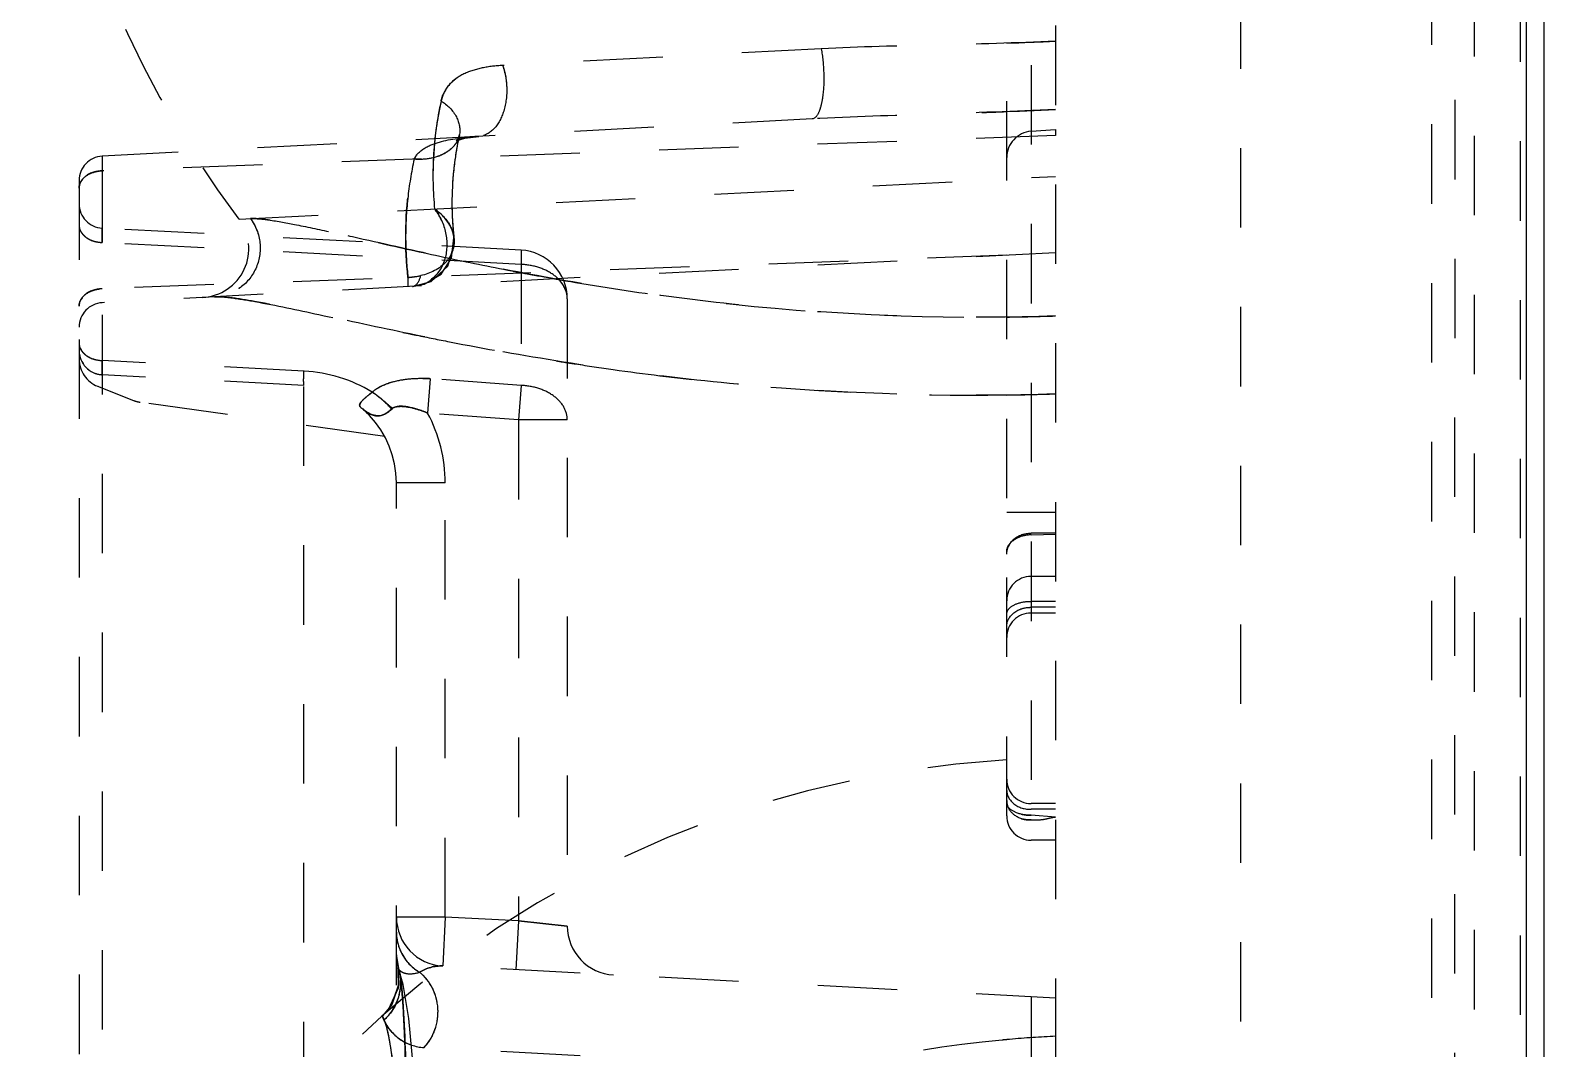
# Model space of a CAD drawing. Header units: millimetres. Extents: x -840 to 1682, y -9216 to -2117.
# Drawn here: x 212.55 to 243.7, y -6570.41 to -6549.46 of the extents above; entities that cross this region are included whole.
import ezdxf

# ---------------------------------------------------------------- set-up
doc = ezdxf.new("R2010")
doc.units = ezdxf.units.MM
doc.header["$LTSCALE"] = 16.335
doc.linetypes.add('HIDDEN', pattern=[0.2, 0.1, -0.1])
doc.layers.get('0').update_dxf_attribs({"linetype": 'CONTINUOUS'})
doc.layers.add('DEFAULT_2', color=8, linetype='HIDDEN')

msp = doc.modelspace()

# ---------------------------------------------------------------- linework, layer by layer
at = {"color": 7, "linetype": 'Continuous'}
for p, q in [((243.348, -6788.357), (243.348, -6448.357)), ((243.702, -6503.749), (243.702, -6712.961))]:
    msp.add_line(p, q, dxfattribs=at)
at = {"layer": 'DEFAULT_2', "color": 8, "linetype": 'HIDDEN'}
for p, q in [((241.875, -6501.891), (241.848, -6721.344)), ((241.39, -6502.393), (241.39, -6714.321)), ((243.225, -6713.463), (243.225, -6503.247)), ((242.273, -6512.431), (242.273, -6704.283)), ((237.461, -6512.683), (237.461, -6704.031)), ((233.652, -6516.697), (233.652, -6700.751)), ((233.149, -6520.778), (233.149, -6566.124)), ((232.647, -6565.621), (232.647, -6521.28)), ((228.828, -6549.843), (222.272, -6550.187)), ((232.647, -6551.135), (232.864, -6551.126)), ((228.643, -6551.286), (214.028, -6552.052)), ((233.149, -6551.54), (233.652, -6551.503)), ((233.651, -6551.503), (233.652, -6551.565)), ((233.652, -6551.565), (233.652, -6551.627)), ((233.652, -6551.627), (214.028, -6552.354)), ((221.316, -6551.734), (221.324, -6551.731)), ((221.333, -6551.717), (221.325, -6551.725)), ((221.333, -6551.728), (221.494, -6551.68)), ((221.38, -6551.622), (221.379, -6551.623)), ((221.494, -6551.68), (221.778, -6551.646)), ((214.028, -6552.052), (214.028, -6595.016)), ((216.844, -6553.352), (233.652, -6552.469)), ((213.552, -6552.554), (213.552, -6595.997)), ((222.649, -6553.986), (214.028, -6553.535)), ((221.22, -6554.154), (221.269, -6553.732)), ((221.269, -6553.732), (221.268, -6553.728)), ((222.649, -6554.28), (214.028, -6553.829)), ((233.652, -6554.039), (214.028, -6555.067)), ((232.647, -6554.09), (214.028, -6554.78)), ((220.802, -6554.629), (221.141, -6554.316)), ((221.06, -6554.128), (221.176, -6554.153)), ((222.649, -6554.28), (222.649, -6556.769)), ((220.322, -6554.547), (220.322, -6554.738)), ((220.414, -6554.733), (220.802, -6554.629)), ((223.602, -6554.99), (223.602, -6567.891)), ((218.179, -6556.473), (214.028, -6556.256)), ((218.179, -6556.767), (214.028, -6556.55)), ((213.934, -6556.787), (214.672, -6557.077)), ((218.179, -6574.759), (218.179, -6556.767)), ((220.779, -6556.63), (220.726, -6557.34)), ((222.649, -6556.769), (220.779, -6556.63)), ((222.649, -6556.769), (222.597, -6557.479)), ((219.843, -6557.82), (214.809, -6557.113)), ((219.523, -6556.956), (219.584, -6556.905)), ((222.597, -6557.479), (220.726, -6557.34)), ((222.597, -6557.479), (222.597, -6567.785)), ((223.602, -6557.479), (222.597, -6557.479)), ((220.084, -6605.04), (220.084, -6558.774)), ((221.089, -6558.774), (220.084, -6558.774)), ((221.089, -6567.706), (221.089, -6558.774)), ((233.652, -6559.38), (232.647, -6559.38)), ((233.652, -6559.808), (233.149, -6559.808)), ((233.149, -6559.842), (233.401, -6559.835)), ((233.401, -6559.835), (233.652, -6559.829)), ((233.652, -6560.697), (233.149, -6560.697)), ((233.652, -6561.21), (233.149, -6561.21)), ((233.652, -6561.333), (233.149, -6561.333)), ((233.652, -6561.451), (233.149, -6561.451)), ((233.652, -6565.37), (233.149, -6565.37)), ((233.652, -6565.488), (233.149, -6565.488)), ((233.652, -6565.647), (233.149, -6565.611)), ((233.652, -6566.124), (233.149, -6566.124)), ((221.089, -6567.706), (220.084, -6567.706)), ((221.089, -6567.706), (221.037, -6568.71)), ((222.597, -6567.785), (221.089, -6567.706)), ((222.597, -6567.785), (222.544, -6568.789)), ((222.597, -6567.785), (223.602, -6567.891)), ((223.602, -6567.891), (222.597, -6567.785)), ((220.139, -6568.8), (220.084, -6568.473)), ((220.084, -6568.524), (220.11, -6568.752)), ((233.652, -6569.371), (221.037, -6568.71)), ((220.128, -6568.777), (220.139, -6568.8)), ((220.143, -6568.811), (220.128, -6568.777)), ((220.139, -6568.8), (220.142, -6568.81)), ((220.22, -6569.09), (220.142, -6568.81)), ((220.338, -6569.789), (220.22, -6569.09)), ((232.647, -6647.397), (232.647, -6569.318)), ((233.149, -6569.345), (233.149, -6580.712)), ((220.435, -6570.825), (220.338, -6569.789)), ((233.652, -6570.157), (233.597, -6570.16)), ((233.652, -6571.069), (220.654, -6570.388))]:
    msp.add_line(p, q, dxfattribs=at)
for points in [[(221.336, -6551.712), (221.319, -6551.731), (221.326, -6551.731)], [(221.326, -6551.731), (221.469, -6551.685), (221.732, -6551.649), (221.777, -6551.646)], [(221.38, -6551.622), (221.36, -6551.675), (221.333, -6551.717)], [(221.38, -6551.622), (221.363, -6551.669), (221.336, -6551.712)], [(221.141, -6554.316), (221.275, -6553.865), (221.268, -6553.728)], [(220.415, -6554.733), (220.658, -6554.688), (221.005, -6554.483), (221.22, -6554.154)], [(220.11, -6568.752), (220.13, -6569.093), (219.987, -6569.507), (219.795, -6569.735)], [(220.11, -6568.752), (220.128, -6569.108), (219.972, -6569.53), (219.795, -6569.735)], [(220.11, -6568.752), (220.119, -6569.168), (219.914, -6569.611), (219.795, -6569.735)]]:
    msp.add_lwpolyline(points, dxfattribs=at)
for centre, radius, start, end in [((233.853, -6540.52), 21.306, 90.5405, 217.0276), ((229.61, -6460.946), 88.833, 271.95863, 272.60748), ((221.72, -6551.068), 0.732, 144.3763, 156.2029), ((228.015, -6552.464), 7.18, 167.5499, 176.9149), ((225.546, -6372.951), 178.326, 272.11706, 272.28204), ((227.153, -6412.64), 138.604, 272.36161, 272.68751), ((227.769, -6553.034), 6.544, 168.4069, 173.8526), ((227.849, -6553.048), 6.625, 168.417, 170.0941), ((220.904, -6551.517), 0.487, 333.7308, 347.4463), ((227.897, -6553.058), 6.674, 167.5798, 168.4219), ((214.054, -6552.554), 0.502, 93, 180), ((227.853, -6553.748), 7.581, 167.5669, 173.7687), ((227.796, -6552.447), 6.96, 176.958, 185.718), ((227.731, -6553.028), 6.505, 170.0885, 173.8625), ((227.538, -6553.008), 6.311, 173.8629, 186.5867), ((227.603, -6553.014), 6.377, 173.8677, 176.6427), ((214.054, -6553.033), 0.502, 179.9969, 266.9998), ((227.572, -6553.718), 7.298, 173.765, 180.0702), ((227.473, -6553.01), 6.246, 180.3469, 186.6338), ((216.041, -6553.956), 1.005, 273, 37.0276), ((232.965, -6553.522), 18.939, 180.4487, 180.929), ((233.428, -6553.516), 19.402, 180.4637, 180.9229), ((227.437, -6553.715), 7.163, 180.097, 181.183), ((214.054, -6553.139), 0.69, 262.473, 267.8646), ((249.532, -6420.947), 136.191, 257.3497, 257.93267), ((227.6, -6553.709), 7.325, 181.201, 186.5685), ((220.667, -6553.804), 0.606, 343.6795, 349.5465), ((222.597, -6554.99), 1.005, 0, 87), ((236.395, -6482.064), 73.678, 258.07902, 259.16837), ((220.183, -6552.578), 1.974, 274.2461, 281.7788), ((234.37, -6492.444), 63.102, 259.20308, 259.44535), ((233.92, -6494.865), 60.64, 259.44415, 259.98557), ((233.65, -6496.381), 59.1, 259.98743, 260.10536), ((233.551, -6496.948), 58.524, 260.10532, 260.24946), ((214.054, -6555.47), 0.69, 92.135, 97.3991), ((214.054, -6555.569), 0.502, 93, 180), ((232.031, -6509.231), 46.136, 270.757, 272.0127), ((240.149, -6459.126), 98.588, 258.33619, 258.50519), ((214.054, -6556.048), 0.502, 180, 267), ((214.155, -6556.226), 0.603, 180, 248.5453), ((218.028, -6559.473), 3.002, 58.7957, 86.9944), ((233.238, -6495.191), 61.864, 260.82588, 261.01732), ((233.109, -6496.01), 61.035, 261.01735, 261.19588), ((232.806, -6497.985), 59.037, 261.19267, 261.9574), ((218.074, -6558.774), 2.01, 0, 87), ((220.576, -6559.331), 2.708, 85.717, 90.8592), ((214.892, -6556.516), 0.603, 248.5453, 262), ((218.64, -6558.363), 1.74, 39.5268, 45.5448), ((231.918, -6506.963), 50.008, 270.8303, 271.9871), ((219.89, -6559.235), 2.071, 68.5651, 70.7578), ((219.828, -6559.391), 2.239, 66.3642, 68.5678), ((218.074, -6558.774), 3.015, 0, 28.406), ((233.149, -6561.199), 0.502, 90, 180), ((233.149, -6561.953), 0.502, 90, 180), ((233.853, -6585.745), 21.306, 93.2449, 266.7551), ((233.149, -6564.868), 0.502, 180, 270), ((233, -6565.302), 0.354, 180.0332, 200.2568), ((233.149, -6565.621), 0.502, 180, 270), ((221.089, -6567.706), 1.005, 180, 267), ((224.607, -6567.891), 1.005, 180, 267), ((221.088, -6568.484), 1.004, 180.0134, 196.9684), ((219.933, -6569.618), 1.001, 26.92, 39.1388), ((219.175, -6569.068), 0.996, 332.9989, 354.9152), ((220.688, -6569.435), 0.943, 198.6612, 204.07), ((220.7, -6569.434), 0.953, 219.4472, 250.6448), ((234.821, -6594.454), 24.325, 95.1285, 95.3481), ((234.826, -6594.508), 24.38, 92.888, 95.1278)]:
    msp.add_arc(centre, radius, start, end, dxfattribs=at)
msp.add_ellipse((233.149, -6552.043), major_axis=(0.362, 0.375), ratio=0.92858, start_param=0.803919, end_param=2.374715, dxfattribs=at)
for points, knots in [([(233.652, -6549.687), (232.84, -6549.724), (231.232, -6549.772), (229.623, -6549.801), (228.828, -6549.843)], [0, 0, 0, 0, 0.504952, 1, 1, 1, 1]), ([(228.828, -6549.843), (228.858, -6550.004), (228.89, -6550.327), (228.88, -6550.716), (228.831, -6550.994), (228.782, -6551.159), (228.705, -6551.283), (228.643, -6551.286)], [0, 0, 0, 0, 0.324991, 0.640398, 0.772013, 0.877207, 1, 1, 1, 1]), ([(222.272, -6550.187), (222.13, -6550.194), (221.858, -6550.224), (221.475, -6550.339), (221.151, -6550.558), (221.031, -6550.793), (221.004, -6550.916)], [0, 0, 0, 0, 0.270745, 0.522699, 0.758983, 1, 1, 1, 1]), ([(222.272, -6550.187), (222.326, -6550.342), (222.38, -6550.671), (222.316, -6551.136), (222.125, -6551.511), (221.887, -6551.641), (221.778, -6551.646)], [0, 0, 0, 0, 0.287835, 0.570139, 0.809408, 1, 1, 1, 1]), ([(222.272, -6550.187), (222.285, -6550.224), (222.332, -6550.383), (222.354, -6550.549), (222.355, -6550.674)], [0, 0, 0, 0, 0.242411, 1, 1, 1, 1]), ([(221.004, -6550.916), (220.963, -6551.1), (220.831, -6551.833), (220.815, -6552.587), (220.871, -6553.14)], [0, 0, 0, 0, 0.25274, 1, 1, 1, 1]), ([(221.004, -6550.916), (221.131, -6551), (221.345, -6551.198), (221.407, -6551.498), (221.379, -6551.622)], [0, 0, 0, 0, 0.546231, 1, 1, 1, 1]), ([(233.652, -6551.092), (232.814, -6551.131), (231.144, -6551.192), (229.474, -6551.243), (228.643, -6551.286)], [0, 0, 0, 0, 0.50209, 1, 1, 1, 1]), ([(221.379, -6551.623), (221.362, -6551.701), (221.281, -6551.858), (221.061, -6552.023), (220.772, -6552.115), (220.56, -6552.124), (220.45, -6552.116)], [0, 0, 0, 0, 0.211532, 0.445221, 0.71047, 1, 1, 1, 1]), ([(220.45, -6552.116), (220.489, -6552.015), (220.679, -6551.853), (221.139, -6551.701), (221.519, -6551.66), (221.777, -6551.646)], [0, 0, 0, 0, 0.223417, 0.469675, 1, 1, 1, 1]), ([(221.34, -6551.734), (221.321, -6551.772), (221.218, -6551.928), (221.044, -6552.026), (220.908, -6552.068)], [0, 0, 0, 0, 0.230125, 1, 1, 1, 1]), ([(220.322, -6554.547), (220.252, -6553.943), (220.263, -6553.118), (220.406, -6552.317), (220.45, -6552.116)], [0, 0, 0, 0, 0.747183, 1, 1, 1, 1]), ([(214.028, -6552.354), (213.909, -6552.358), (213.69, -6552.41), (213.552, -6552.615), (213.552, -6552.709)], [0, 0, 0, 0, 0.55884, 1, 1, 1, 1]), ([(213.615, -6552.537), (213.625, -6552.523), (213.674, -6552.47), (213.737, -6552.43), (213.788, -6552.408)], [0, 0, 0, 0, 0.235001, 1, 1, 1, 1]), ([(220.87, -6553.139), (220.981, -6553.281), (221.135, -6553.618), (221.13, -6554.152), (220.877, -6554.598), (220.565, -6554.725), (220.416, -6554.733)], [0, 0, 0, 0, 0.271351, 0.535366, 0.775697, 1, 1, 1, 1]), ([(221.268, -6553.728), (221.261, -6553.672), (221.2, -6553.436), (221.022, -6553.244), (220.87, -6553.139)], [0, 0, 0, 0, 0.233981, 1, 1, 1, 1]), ([(220.87, -6553.139), (220.976, -6553.212), (221.158, -6553.382), (221.255, -6553.617), (221.269, -6553.731)], [0, 0, 0, 0, 0.526561, 1, 1, 1, 1]), ([(217.079, -6553.338), (217.186, -6553.481), (217.324, -6553.834), (217.232, -6554.387), (216.874, -6554.817), (216.517, -6554.937), (216.341, -6554.946)], [0, 0, 0, 0, 0.25102, 0.502107, 0.751765, 1, 1, 1, 1]), ([(217.079, -6553.338), (217.203, -6553.331), (217.522, -6553.37), (218.088, -6553.473), (218.839, -6553.637), (219.399, -6553.763), (219.706, -6553.832)], [0, 0, 0, 0, 0.139267, 0.357059, 0.64682, 1, 1, 1, 1]), ([(233.652, -6555.338), (231.812, -6555.403), (229.091, -6555.334), (225.583, -6554.947), (223.197, -6554.564), (221.083, -6554.142), (219.532, -6553.792), (218.493, -6553.561), (217.896, -6553.436), (217.441, -6553.359), (217.182, -6553.333), (217.079, -6553.338)], [0, 0, 0, 0, 0.329879, 0.486264, 0.632168, 0.762878, 0.872406, 0.917042, 0.953705, 0.98156, 1, 1, 1, 1]), ([(213.552, -6553.474), (213.552, -6553.567), (213.69, -6553.772), (213.909, -6553.824), (214.028, -6553.829)], [0, 0, 0, 0, 0.44116, 1, 1, 1, 1]), ([(213.615, -6553.646), (213.625, -6553.659), (213.674, -6553.713), (213.737, -6553.753), (213.788, -6553.775)], [0, 0, 0, 0, 0.235001, 1, 1, 1, 1]), ([(213.615, -6553.646), (213.625, -6553.659), (213.674, -6553.713), (213.737, -6553.753), (213.788, -6553.775)], [0, 0, 0, 0, 0.235001, 1, 1, 1, 1]), ([(214.028, -6553.829), (214.027, -6553.787), (214.026, -6553.715), (214.025, -6553.63), (214.026, -6553.581), (214.025, -6553.556), (214.028, -6553.545), (214.026, -6553.535), (214.028, -6553.535)], [0, 0, 0, 0, 0.42451, 0.74028, 0.853056, 0.934326, 0.983392, 1, 1, 1, 1]), ([(221.269, -6553.732), (221.279, -6553.818), (221.261, -6554), (221.065, -6554.331), (220.78, -6554.469), (220.586, -6554.51)], [0, 0, 0, 0, 0.231335, 0.469737, 1, 1, 1, 1]), ([(222.649, -6553.986), (222.656, -6553.987), (222.648, -6554.027), (222.657, -6554.07), (222.651, -6554.169), (222.651, -6554.239), (222.649, -6554.28)], [0, 0, 0, 0, 0.067041, 0.261249, 0.57643, 1, 1, 1, 1]), ([(223.602, -6554.99), (223.602, -6554.899), (223.545, -6554.704), (223.325, -6554.477), (223.014, -6554.325), (222.774, -6554.285), (222.649, -6554.28)], [0, 0, 0, 0, 0.210427, 0.445358, 0.711823, 1, 1, 1, 1]), ([(220.416, -6554.733), (220.433, -6554.732), (220.528, -6554.694), (220.563, -6554.586), (220.586, -6554.51)], [0, 0, 0, 0, 0.178562, 1, 1, 1, 1]), ([(223.602, -6554.99), (223.602, -6554.953), (223.584, -6554.795), (223.493, -6554.653), (223.407, -6554.57)], [0, 0, 0, 0, 0.238749, 1, 1, 1, 1]), ([(223.64, -6554.627), (224.334, -6554.746), (227.311, -6555.203), (230.332, -6555.393), (232.641, -6555.362)], [0, 0, 0, 0, 0.233666, 1, 1, 1, 1]), ([(214.028, -6554.78), (213.909, -6554.785), (213.69, -6554.837), (213.552, -6555.042), (213.552, -6555.135)], [0, 0, 0, 0, 0.55884, 1, 1, 1, 1]), ([(214.028, -6554.78), (213.986, -6554.782), (213.835, -6554.801), (213.683, -6554.875), (213.615, -6554.963)], [0, 0, 0, 0, 0.273304, 1, 1, 1, 1]), ([(213.615, -6554.963), (213.625, -6554.95), (213.674, -6554.896), (213.737, -6554.856), (213.788, -6554.834)], [0, 0, 0, 0, 0.235001, 1, 1, 1, 1]), ([(233.652, -6556.941), (231.753, -6557.007), (228.941, -6556.943), (225.308, -6556.565), (222.818, -6556.187), (220.598, -6555.765), (218.959, -6555.412), (217.854, -6555.175), (217.216, -6555.047), (216.728, -6554.968), (216.451, -6554.94), (216.341, -6554.946)], [0, 0, 0, 0, 0.326223, 0.481505, 0.627101, 0.758425, 0.86939, 0.914923, 0.952472, 0.981077, 1, 1, 1, 1]), ([(216.341, -6554.946), (216.451, -6554.94), (216.731, -6554.968), (217.006, -6555.013), (217.172, -6555.043)], [0, 0, 0, 0, 0.397806, 1, 1, 1, 1]), ([(217.172, -6555.043), (217.611, -6555.122), (218.626, -6555.341), (219.639, -6555.559), (220.218, -6555.678)], [0, 0, 0, 0, 0.430713, 1, 1, 1, 1]), ([(213.552, -6555.901), (213.552, -6555.994), (213.69, -6556.199), (213.909, -6556.251), (214.028, -6556.256)], [0, 0, 0, 0, 0.44116, 1, 1, 1, 1]), ([(220.502, -6555.736), (220.727, -6555.782), (221.681, -6555.973), (222.64, -6556.145), (223.375, -6556.264)], [0, 0, 0, 0, 0.235142, 1, 1, 1, 1]), ([(213.615, -6556.073), (213.625, -6556.087), (213.674, -6556.14), (213.737, -6556.18), (213.788, -6556.202)], [0, 0, 0, 0, 0.235001, 1, 1, 1, 1]), ([(214.028, -6556.256), (214.027, -6556.288), (214.026, -6556.38), (214.024, -6556.472), (214.026, -6556.532)], [0, 0, 0, 0, 0.353615, 1, 1, 1, 1]), ([(214.028, -6556.55), (214.026, -6556.55), (214.028, -6556.54), (214.025, -6556.528), (214.026, -6556.503), (214.025, -6556.454), (214.026, -6556.369), (214.027, -6556.297), (214.028, -6556.256)], [0, 0, 0, 0, 0.016892, 0.066171, 0.147586, 0.2604, 0.575643, 1, 1, 1, 1]), ([(218.179, -6556.767), (218.173, -6556.767), (218.181, -6556.727), (218.171, -6556.684), (218.178, -6556.585), (218.178, -6556.515), (218.179, -6556.473)], [0, 0, 0, 0, 0.067041, 0.261249, 0.57643, 1, 1, 1, 1]), ([(224.546, -6556.442), (225.186, -6556.532), (227.872, -6556.866), (230.583, -6556.995), (232.642, -6556.965)], [0, 0, 0, 0, 0.238946, 1, 1, 1, 1]), ([(219.667, -6556.843), (219.742, -6556.795), (220.091, -6556.632), (220.488, -6556.609), (220.779, -6556.63)], [0, 0, 0, 0, 0.234159, 1, 1, 1, 1]), ([(219.667, -6556.843), (219.701, -6556.821), (219.848, -6556.738), (220.012, -6556.688), (220.138, -6556.664)], [0, 0, 0, 0, 0.238057, 1, 1, 1, 1]), ([(223.602, -6557.479), (223.602, -6557.388), (223.545, -6557.193), (223.325, -6556.965), (223.014, -6556.814), (222.774, -6556.774), (222.649, -6556.769)], [0, 0, 0, 0, 0.210427, 0.445359, 0.711824, 1, 1, 1, 1]), ([(219.354, -6557.224), (219.341, -6557.214), (219.307, -6557.159), (219.427, -6557.031), (219.516, -6556.962), (219.584, -6556.905)], [0, 0, 0, 0, 0.116125, 0.390073, 1, 1, 1, 1]), ([(219.584, -6556.905), (219.535, -6556.946), (219.46, -6557.009), (219.371, -6557.088), (219.331, -6557.143), (219.322, -6557.195), (219.343, -6557.215), (219.354, -6557.224)], [0, 0, 0, 0, 0.439594, 0.671509, 0.81744, 0.905534, 1, 1, 1, 1]), ([(219.584, -6556.905), (219.62, -6556.927), (219.767, -6557.027), (219.896, -6557.152), (219.982, -6557.256)], [0, 0, 0, 0, 0.240046, 1, 1, 1, 1]), ([(219.584, -6556.905), (219.658, -6556.951), (219.796, -6557.066), (219.933, -6557.18), (220.003, -6557.24)], [0, 0, 0, 0, 0.487487, 1, 1, 1, 1]), ([(219.584, -6556.905), (219.608, -6556.92), (219.707, -6556.982), (219.792, -6557.064), (219.859, -6557.121)], [0, 0, 0, 0, 0.241667, 1, 1, 1, 1]), ([(219.584, -6556.905), (219.608, -6556.92), (219.706, -6556.984), (219.796, -6557.059), (219.859, -6557.121)], [0, 0, 0, 0, 0.241476, 1, 1, 1, 1]), ([(220.726, -6557.34), (220.61, -6557.289), (220.385, -6557.212), (220.119, -6557.179), (220.013, -6557.23)], [0, 0, 0, 0, 0.517278, 1, 1, 1, 1]), ([(219.354, -6557.224), (219.447, -6557.301), (219.606, -6557.429), (219.865, -6557.364), (219.967, -6557.279), (220.02, -6557.229)], [0, 0, 0, 0, 0.479402, 0.708866, 1, 1, 1, 1]), ([(220.013, -6557.23), (219.933, -6557.305), (219.752, -6557.454), (219.54, -6557.357), (219.461, -6557.305)], [0, 0, 0, 0, 0.537738, 1, 1, 1, 1]), ([(219.831, -6557.364), (219.848, -6557.356), (219.916, -6557.319), (219.977, -6557.27), (220.02, -6557.229)], [0, 0, 0, 0, 0.228514, 1, 1, 1, 1]), ([(232.647, -6560.237), (232.647, -6560.125), (232.773, -6559.883), (233.024, -6559.808), (233.149, -6559.808)], [0, 0, 0, 0, 0.472111, 1, 1, 1, 1]), ([(232.894, -6559.895), (232.876, -6559.903), (232.813, -6559.933), (232.754, -6559.976), (232.72, -6560.015)], [0, 0, 0, 0, 0.272321, 1, 1, 1, 1]), ([(232.647, -6561.472), (232.647, -6561.436), (232.696, -6561.329), (232.888, -6561.234), (233.055, -6561.21), (233.149, -6561.21)], [0, 0, 0, 0, 0.175996, 0.535884, 1, 1, 1, 1]), ([(232.647, -6561.718), (232.647, -6561.615), (232.787, -6561.391), (233.025, -6561.333), (233.149, -6561.333)], [0, 0, 0, 0, 0.453467, 1, 1, 1, 1]), ([(232.647, -6565.103), (232.647, -6565.206), (232.787, -6565.43), (233.025, -6565.488), (233.149, -6565.488)], [0, 0, 0, 0, 0.453467, 1, 1, 1, 1]), ([(233.149, -6565.611), (233.048, -6565.611), (232.874, -6565.587), (232.708, -6565.491), (232.669, -6565.426)], [0, 0, 0, 0, 0.572943, 1, 1, 1, 1]), ([(233.149, -6565.707), (233.046, -6565.712), (232.842, -6565.67), (232.701, -6565.512), (232.669, -6565.426)], [0, 0, 0, 0, 0.532405, 1, 1, 1, 1]), ([(233.149, -6565.707), (233.234, -6565.703), (233.405, -6565.713), (233.567, -6565.651), (233.652, -6565.647)], [0, 0, 0, 0, 0.501606, 1, 1, 1, 1]), ([(220.084, -6568.017), (220.084, -6568.18), (220.174, -6568.513), (220.418, -6568.756), (220.56, -6568.84)], [0, 0, 0, 0, 0.496052, 1, 1, 1, 1]), ([(220.084, -6568.017), (220.084, -6568.18), (220.174, -6568.513), (220.418, -6568.756), (220.56, -6568.84)], [0, 0, 0, 0, 0.496052, 1, 1, 1, 1]), ([(220.084, -6568.017), (220.084, -6568.18), (220.174, -6568.513), (220.418, -6568.756), (220.56, -6568.84)], [0, 0, 0, 0, 0.496061, 1, 1, 1, 1]), ([(219.828, -6569.821), (219.97, -6569.696), (220.187, -6569.359), (220.183, -6568.957), (220.128, -6568.777)], [0, 0, 0, 0, 0.500596, 1, 1, 1, 1]), ([(220.11, -6568.752), (220.112, -6568.751), (220.114, -6568.763), (220.125, -6568.771), (220.142, -6568.795), (220.173, -6568.82), (220.221, -6568.848), (220.351, -6568.887), (220.472, -6568.866), (220.56, -6568.84)], [0, 0, 0, 0, 0.011014, 0.044074, 0.099652, 0.179553, 0.288401, 0.436594, 1, 1, 1, 1]), ([(220.11, -6568.752), (220.112, -6568.759), (220.133, -6568.781), (220.18, -6568.833), (220.335, -6568.89), (220.472, -6568.865), (220.56, -6568.84)], [0, 0, 0, 0, 0.044179, 0.179623, 0.435847, 1, 1, 1, 1]), ([(220.137, -6568.787), (220.133, -6568.783), (220.123, -6568.772), (220.115, -6568.76), (220.11, -6568.752)], [0, 0, 0, 0, 0.415497, 1, 1, 1, 1]), ([(220.136, -6568.787), (220.133, -6568.783), (220.124, -6568.773), (220.116, -6568.761), (220.111, -6568.754)], [0, 0, 0, 0, 0.372517, 1, 1, 1, 1]), ([(220.128, -6583.747), (220.146, -6582.809), (220.185, -6580.969), (220.243, -6578.291), (220.285, -6575.807), (220.304, -6573.608), (220.297, -6571.772), (220.269, -6570.5), (220.233, -6569.71), (220.207, -6569.298), (220.178, -6569.012), (220.158, -6568.862), (220.142, -6568.81)], [0, 0, 0, 0, 0.18821, 0.369554, 0.537769, 0.68677, 0.811081, 0.90638, 0.942208, 0.969826, 0.9891, 1, 1, 1, 1]), ([(220.142, -6568.81), (220.159, -6568.868), (220.181, -6569.035), (220.197, -6569.202), (220.206, -6569.309)], [0, 0, 0, 0, 0.356823, 1, 1, 1, 1]), ([(220.654, -6570.388), (220.85, -6570.182), (221.062, -6569.585), (220.78, -6569.012), (220.56, -6568.84)], [0, 0, 0, 0, 0.504537, 1, 1, 1, 1]), ([(220.206, -6569.309), (220.257, -6569.958), (220.3, -6571.683), (220.303, -6573.408), (220.296, -6574.482)], [0, 0, 0, 0, 0.377066, 1, 1, 1, 1]), ([(219.795, -6569.735), (219.793, -6569.736), (219.799, -6569.743), (219.8, -6569.755), (219.81, -6569.776), (219.826, -6569.819), (219.861, -6569.891), (219.923, -6569.992), (220.02, -6570.109), (220.239, -6570.296), (220.479, -6570.379), (220.654, -6570.388)], [0, 0, 0, 0, 0.003996, 0.015905, 0.035614, 0.062909, 0.139319, 0.243562, 0.375432, 0.537706, 1, 1, 1, 1]), ([(219.958, -6570.033), (219.928, -6569.995), (219.88, -6569.926), (219.834, -6569.839), (219.814, -6569.786), (219.801, -6569.759), (219.8, -6569.745), (219.793, -6569.736), (219.795, -6569.735)], [0, 0, 0, 0, 0.427383, 0.740784, 0.853076, 0.934311, 0.983522, 1, 1, 1, 1]), ([(219.795, -6569.735), (219.796, -6569.734), (219.797, -6569.749), (219.804, -6569.758), (219.813, -6569.789), (219.823, -6569.809), (219.828, -6569.821)], [0, 0, 0, 0, 0.063584, 0.253483, 0.56693, 1, 1, 1, 1]), ([(219.964, -6570.04), (219.932, -6570.001), (219.882, -6569.93), (219.837, -6569.841), (219.813, -6569.787), (219.805, -6569.759), (219.796, -6569.746), (219.796, -6569.736), (219.795, -6569.735)], [0, 0, 0, 0, 0.427246, 0.740558, 0.852866, 0.934172, 0.983429, 1, 1, 1, 1]), ([(219.828, -6569.821), (219.852, -6569.875), (219.895, -6570.025), (219.983, -6570.469), (220.072, -6571.3), (220.145, -6572.613), (220.167, -6574.32), (220.134, -6576.369), (220.021, -6579.576), (219.895, -6582.092), (219.828, -6583.825)], [0, 0, 0, 0, 0.012726, 0.033022, 0.096817, 0.191143, 0.313997, 0.46169, 0.629144, 1, 1, 1, 1]), ([(219.828, -6569.821), (219.838, -6569.842), (219.885, -6569.974), (219.913, -6570.111), (219.934, -6570.226)], [0, 0, 0, 0, 0.168107, 1, 1, 1, 1]), ([(219.934, -6570.226), (219.95, -6570.313), (220.023, -6570.782), (220.063, -6571.256), (220.088, -6571.64)], [0, 0, 0, 0, 0.188214, 1, 1, 1, 1]), ([(232.554, -6570.235), (230.343, -6570.442), (225.975, -6571.446), (222.094, -6573.793), (220.488, -6575.297)], [0, 0, 0, 0, 0.502291, 1, 1, 1, 1])]:
    msp.add_open_spline(points, degree=3, knots=knots, dxfattribs=at)
for points in [[(221.125, -6550.642), (221.184, -6550.56), (221.262, -6550.489), (221.346, -6550.433)], [(221.004, -6550.916), (221.015, -6550.867), (221.03, -6550.819), (221.05, -6550.773)], [(221.777, -6551.646), (221.64, -6551.653), (221.504, -6551.665), (221.369, -6551.683)], [(220.502, -6552.026), (220.481, -6552.053), (220.463, -6552.084), (220.45, -6552.116)], [(213.788, -6552.408), (213.863, -6552.375), (213.946, -6552.357), (214.028, -6552.354)], [(213.552, -6552.709), (213.552, -6552.648), (213.577, -6552.585), (213.615, -6552.537)], [(221.013, -6553.377), (220.975, -6553.292), (220.927, -6553.212), (220.87, -6553.139)], [(217.079, -6553.338), (217.159, -6553.445), (217.218, -6553.572), (217.25, -6553.702)], [(213.552, -6553.474), (213.552, -6553.535), (213.577, -6553.598), (213.615, -6553.646)], [(221.263, -6553.914), (221.274, -6553.854), (221.276, -6553.792), (221.269, -6553.732)], [(213.788, -6553.775), (213.843, -6553.799), (213.903, -6553.815), (213.963, -6553.823)], [(213.788, -6553.775), (213.843, -6553.799), (213.903, -6553.815), (213.963, -6553.823)], [(220.322, -6554.547), (220.381, -6554.543), (220.44, -6554.535), (220.499, -6554.526)], [(213.552, -6555.135), (213.552, -6555.074), (213.577, -6555.011), (213.615, -6554.963)], [(213.788, -6554.834), (213.844, -6554.809), (213.904, -6554.793), (213.965, -6554.786)], [(213.552, -6555.901), (213.552, -6555.962), (213.577, -6556.025), (213.615, -6556.073)], [(213.552, -6556.048), (213.552, -6556.132), (213.574, -6556.218), (213.615, -6556.291)], [(213.788, -6556.202), (213.863, -6556.235), (213.946, -6556.253), (214.028, -6556.256)], [(213.615, -6556.291), (213.655, -6556.365), (213.717, -6556.43), (213.788, -6556.474)], [(213.788, -6556.474), (213.859, -6556.518), (213.944, -6556.545), (214.028, -6556.55)], [(219.584, -6556.905), (219.61, -6556.883), (219.638, -6556.862), (219.667, -6556.843)], [(220.138, -6556.664), (220.237, -6556.644), (220.339, -6556.632), (220.44, -6556.626)], [(220.44, -6556.626), (220.553, -6556.62), (220.666, -6556.622), (220.779, -6556.63)], [(219.859, -6557.121), (219.906, -6557.162), (219.956, -6557.199), (220.003, -6557.24)], [(220.02, -6557.229), (220.106, -6557.188), (220.21, -6557.196), (220.303, -6557.21)], [(219.461, -6557.305), (219.424, -6557.28), (219.388, -6557.253), (219.354, -6557.224)], [(220.303, -6557.21), (220.395, -6557.224), (220.485, -6557.249), (220.572, -6557.279)], [(220.726, -6557.34), (220.656, -6557.309), (220.584, -6557.282), (220.511, -6557.259)], [(232.732, -6559.998), (232.776, -6559.942), (232.835, -6559.897), (232.898, -6559.866)], [(233.152, -6559.841), (233.064, -6559.844), (232.975, -6559.861), (232.894, -6559.895)], [(232.898, -6559.866), (232.975, -6559.828), (233.063, -6559.808), (233.149, -6559.808)], [(232.647, -6560.237), (232.647, -6560.152), (232.68, -6560.064), (232.732, -6559.998)], [(232.647, -6560.185), (232.647, -6560.142), (232.662, -6560.098), (232.684, -6560.061)], [(232.72, -6560.015), (232.698, -6560.039), (232.679, -6560.067), (232.666, -6560.097)], [(232.684, -6560.061), (232.695, -6560.045), (232.707, -6560.029), (232.72, -6560.015)], [(232.898, -6561.384), (232.976, -6561.35), (233.064, -6561.333), (233.149, -6561.333)], [(232.669, -6565.426), (232.655, -6565.387), (232.647, -6565.344), (232.647, -6565.302)], [(232.943, -6565.588), (233.01, -6565.603), (233.08, -6565.611), (233.149, -6565.611)], [(232.942, -6565.678), (233.008, -6565.701), (233.08, -6565.71), (233.149, -6565.707)], [(233.149, -6565.707), (233.233, -6565.703), (233.318, -6565.708), (233.401, -6565.695)], [(233.401, -6565.695), (233.455, -6565.687), (233.508, -6565.671), (233.562, -6565.66)], [(233.562, -6565.66), (233.592, -6565.653), (233.622, -6565.649), (233.652, -6565.647)], [(220.084, -6568.017), (220.084, -6568.232), (220.168, -6568.459), (220.306, -6568.624)], [(220.306, -6568.624), (220.378, -6568.71), (220.465, -6568.783), (220.56, -6568.84)], [(220.306, -6568.624), (220.378, -6568.71), (220.465, -6568.783), (220.56, -6568.84)], [(220.56, -6568.84), (220.7, -6568.753), (220.872, -6568.701), (221.037, -6568.71)], [(220.56, -6568.84), (220.7, -6568.753), (220.872, -6568.701), (221.037, -6568.71)], [(221.037, -6568.71), (220.872, -6568.701), (220.7, -6568.753), (220.56, -6568.84)], [(221.037, -6568.71), (220.872, -6568.701), (220.7, -6568.753), (220.56, -6568.84)], [(221.037, -6568.71), (220.872, -6568.701), (220.7, -6568.753), (220.56, -6568.84)], [(220.128, -6568.777), (220.165, -6568.898), (220.178, -6569.029), (220.167, -6569.155)], [(220.709, -6568.987), (220.665, -6568.933), (220.615, -6568.883), (220.56, -6568.84)], [(220.709, -6568.987), (220.665, -6568.933), (220.615, -6568.883), (220.56, -6568.84)], [(220.938, -6569.585), (220.929, -6569.441), (220.891, -6569.294), (220.825, -6569.165)], [(220.062, -6569.52), (220.004, -6569.633), (219.924, -6569.737), (219.828, -6569.821)], [(220.877, -6570.021), (220.926, -6569.883), (220.947, -6569.732), (220.938, -6569.585)], [(220.877, -6570.021), (220.926, -6569.883), (220.947, -6569.732), (220.938, -6569.586)], [(220.877, -6570.021), (220.926, -6569.883), (220.947, -6569.732), (220.938, -6569.586)], [(219.961, -6570.036), (219.888, -6569.948), (219.831, -6569.844), (219.795, -6569.735)], [(220.654, -6570.388), (220.753, -6570.284), (220.829, -6570.156), (220.877, -6570.021)]]:
    msp.add_open_spline(points, degree=3, dxfattribs=at)

doc.saveas('drawing.dxf')
